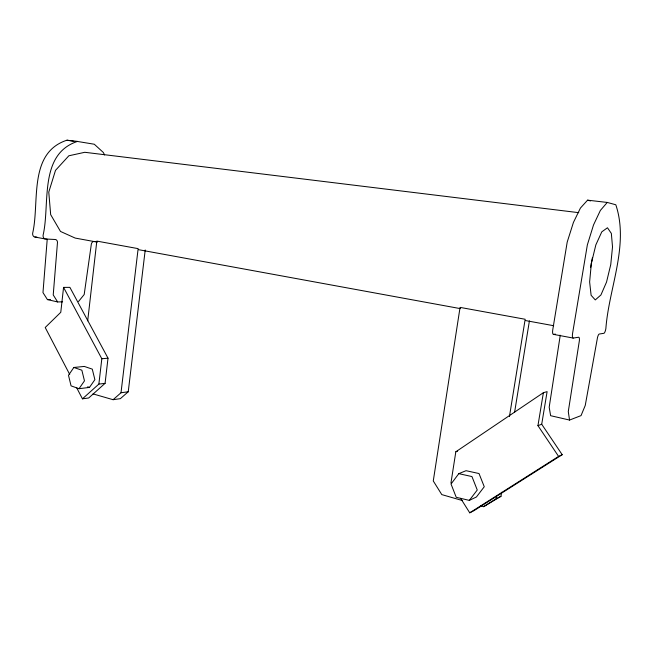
<?xml version="1.0" encoding="UTF-8"?>
<svg xmlns="http://www.w3.org/2000/svg" width="653" height="653" viewBox="0 0 653 653"><rect width="100%" height="100%" fill="white"/><g stroke="black" fill="none" stroke-linecap="round" stroke-linejoin="round"><path stroke-width="0.98" d="M592.344 257.927L590.581 267.591M76.793 387.996L82.449 398.836L88.702 397.979L105.076 383.344L108.014 358.187L69.887 287.361L63.561 287.385L60.778 312.297L45.204 327.504L69.716 374.455M87.698 320.835L96.824 241.096L138.142 248.638L121.009 392.755L113.091 399.701L93.012 393.898M82.449 398.836L98.864 384.095L101.819 358.75L63.561 287.385M113.091 399.701L120.364 398.656L128.241 391.776L145.219 249.977M450.954 482.967L455.827 451.786L543.378 392.698L547.108 391.629L541.712 424.254L562.192 454.692L474.005 510.646L469.736 512.809L460.61 498.312M480.706 505.838L483.62 506.679L496.174 498.729L496.664 495.717M509.454 416.516L525.167 319.268L460.063 307.392L433.274 480.959L441.787 494.599L462.218 500.5M483.62 506.679L500.982 496.296L501.635 492.289M514.629 412.092L529.412 320.868M562.192 454.692L558.593 456.406L537.95 425.65L543.378 392.698M73.846 367.468L68.492 375.295L71.063 385.866L79.029 388.706L89.469 387.409L94.881 379.662L92.277 369.133L84.31 366.431L73.846 367.468L81.854 370.202L84.466 380.87L79.029 388.706M458.806 473.654L451.035 484.012L456.235 497.308L469.319 500.386L476.421 496.982L484.265 486.746L479.016 473.539L466.038 470.691L458.806 473.654L471.948 476.568L477.261 490.003L469.319 500.386M78.523 301.506L84.188 294.536L91.379 243.871A3.469 2.375 -80.1 0 1 93.959 241.488L95.926 241.586M469.736 512.809L558.593 456.406M607.266 202.438L600.368 210.437L593.52 224.967L587.357 244.867L572.591 333.316A5.061 1.396 -79 0 0 573.228 338.074L578.623 337.234A4.971 1.355 -78.9 0 1 579.391 340.556L568.281 411.57L569.547 420.059L581.039 415.61L585.251 405.431L597.495 337.56A4.677 1.192 -78.9 0 1 599.266 334.026L603.894 333.308A4.612 1.167 -79.1 0 0 605.87 328.606C608.825 288.095 629.329 245.21 615.812 204.764L607.266 202.438L587.578 200.169L580.435 208.054L573.44 222.404L567.204 242.075L552.781 329.651A5.004 1.469 -79 0 0 553.507 334.377L573.228 338.074M496.174 498.729L500.982 496.296M537.95 425.65L541.712 424.254M455.827 451.786L457.573 451.158M104.602 154.965L103.288 152.435L94.285 144.231L77.348 141.44C38.437 154.508 50.314 204.307 43.09 235.194A3.673 2.669 -80.4 0 0 45.367 238.99L55.285 239.496A3.624 2.604 -79.9 0 1 57.497 242.23L53.228 294.927L57.627 301.939L62.606 301.841M77.576 141.399L66.835 140.224C27.826 153.104 39.857 202.348 32.65 233.26A3.64 2.677 -80.4 0 0 34.952 237.031L45.367 238.99M553.507 334.377L555.385 334.116M121.009 392.755L128.241 391.776M98.864 384.095L105.076 383.344M101.819 358.75L108.014 358.187M46.763 238.908A3.6 2.62 -79.9 0 1 47.138 240.28L42.976 292.601L47.416 299.588L50.412 299.531M34.952 237.031L36.943 237.137M578.754 212.666L84.808 152.296L68.851 155.781L55.505 170.36L48.771 192.096L50.673 214.633L60.5 231.448L75.193 238.076L97.264 242.124M67.063 140.191L73.977 141.358M138.395 249.65L460.406 308.632M525.608 320.574L553.695 325.716M47.416 299.588L57.627 301.939M569.547 420.059L550.618 415.692L549.189 407.243L559.996 336.899A4.922 1.42 -78.9 0 0 559.996 335.128M587.578 200.169L590.541 200.92M87.706 386.788L89.469 387.409M591.357 263.363L589.626 281.941L591.112 295.295L595.283 299.923L600.931 294.96L606.547 282.039L610.751 264.579L612.514 246.891L611.347 233.415L607.461 227.775L601.788 231.848L595.846 244.891L591.357 263.363"/></g></svg>
